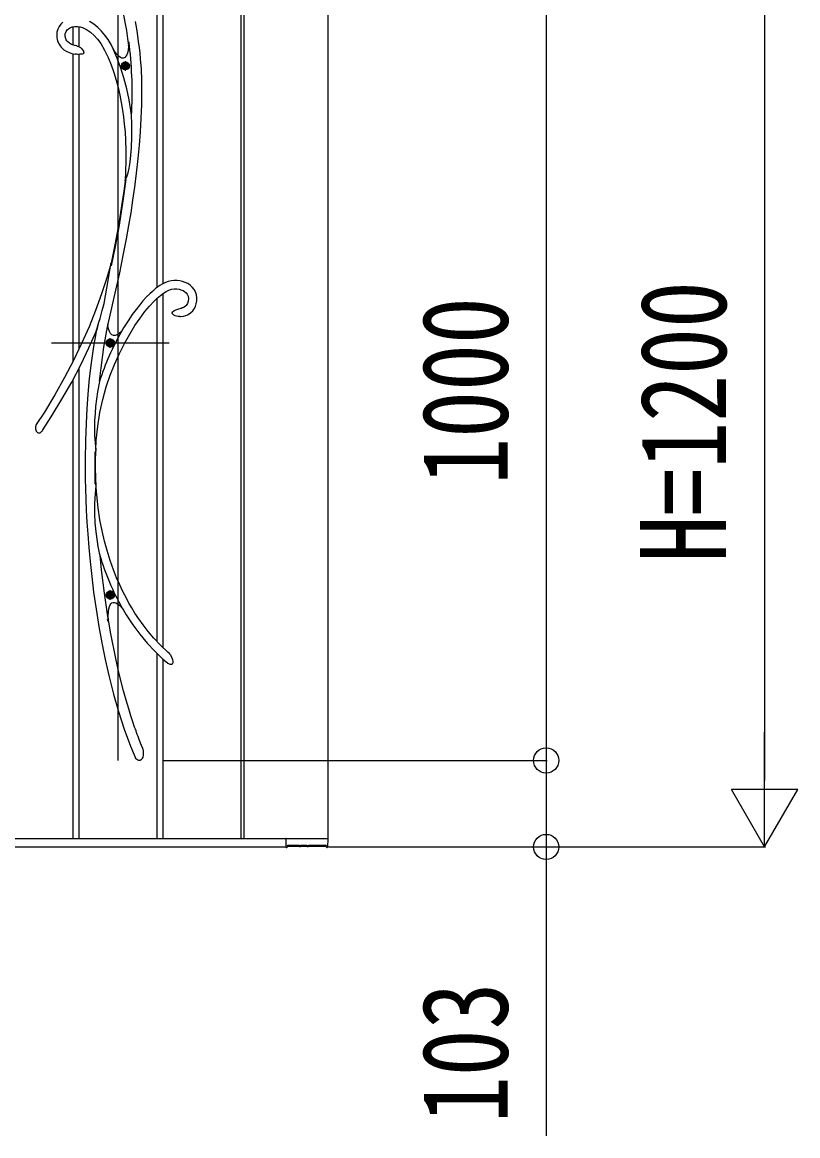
# Model space of a CAD drawing. Units: millimetres, scale not verified. Extents: x -14718 to 14718, y -10395 to 10395.
# Drawn here: x 12639 to 13562, y 6969 to 8294 of the extents above; entities that cross this region are included whole.
import ezdxf
from ezdxf.enums import TextEntityAlignment as Align

# ---------------------------------------------------------------- set-up
doc = ezdxf.new("R2010")
doc.units = ezdxf.units.MM
doc.header["$LTSCALE"] = 30
for name, color, linetype in [('0-3_YKK_13', 4, 'Continuous'), ('0-4_YKK_A1', 4, 'Continuous'), ('0-5_YKK_D', 6, 'Continuous')]:
    doc.layers.add(name, color=color, linetype=linetype)
doc.styles.add('ＭＳ ゴシック', font='')
doc.styles.get('ＭＳ ゴシック').set_extended_font_data('MS Gothic')

msp = doc.modelspace()

# ---------------------------------------------------------------- linework, layer by layer
at = {"layer": '0-3_YKK_13'}
for p, q in [((12752.57, 8415.5), (12752.57, 7415.5)), ((12703.9, 8266.23), (12701.92, 8266.61)), ((12748.67, 8259.63), (12748.53, 8259.95)), ((12766.37, 8266.34), (12765.69, 8270.94)), ((12761.57, 8236.75), (12761.57, 8248.25)), ((12755.82, 8242.5), (12767.32, 8242.5)), ((12762.8, 8242.09), (12763.62, 8242.09)), ((12817.23, 7948.77), (12817.13, 7948.46)), ((12826.24, 7944.07), (12826.25, 7944.07)), ((12743.57, 7906.75), (12743.57, 7918.25)), ((12756.89, 7926.23), (12756.87, 7926.22)), ((12756.89, 7926.23), (12756.98, 7926.32)), ((12813.57, 7912.5), (12673.57, 7912.5)), ((12744.8, 7912.09), (12745.62, 7912.09)), ((12657.49, 7805.41), (12657.28, 7805.55)), ((12737.82, 7612.5), (12749.32, 7612.5)), ((12743.57, 7606.75), (12743.57, 7618.25)), ((12744.8, 7612.09), (12745.62, 7612.09)), ((12740.99, 7581.08), (12740.43, 7583.5)), ((12817.76, 7530.79), (12817.25, 7530.16)), ((12781.91, 7430.53), (12781.91, 7430.53))]:
    msp.add_line(p, q, dxfattribs=at)
for points in [[(12725.89, 8400.23), (12725.91, 8400.18), (12730.88, 8388.66), (12735.31, 8377.99), (12739.24, 8368.07), (12742.72, 8358.84), (12745.81, 8350.22), (12748.54, 8342.15), (12751.79, 8331.85), (12754.52, 8322.35), (12756.82, 8313.54), (12758.76, 8305.33), (12761.02, 8294.48), (12762.82, 8284.49), (12764.26, 8275.23), (12765.41, 8266.77)], [(12687.16, 8294.47), (12684.72, 8292.18), (12682.66, 8289.42), (12681.1, 8286.23), (12680.12, 8282.71), (12679.78, 8278.95), (12679.95, 8276.37), (12680.43, 8273.76), (12681.2, 8271.28), (12682.59, 8268.36), (12683.92, 8266.31), (12685.2, 8264.69), (12686.8, 8263.03), (12688.43, 8261.68), (12690.92, 8260.05), (12694.44, 8258.37), (12699.11, 8256.91), (12701.94, 8256.43)], [(12701.92, 8266.61), (12701.16, 8266.75), (12697.51, 8268.05), (12694.88, 8269.53), (12693.06, 8271.02), (12691.86, 8272.41), (12691.08, 8273.66), (12690.59, 8274.74), (12689.9, 8277.4), (12689.92, 8280.68), (12690.85, 8283.59), (12692.46, 8285.83), (12694.81, 8287.58), (12698, 8288.87), (12701.47, 8289.54), (12704.73, 8289.56), (12707.75, 8289.08), (12710.55, 8288.22), (12715.44, 8285.84), (12719.87, 8282.74), (12724.19, 8278.82), (12728.3, 8274.2), (12732.14, 8268.98), (12736.79, 8261.18), (12740.93, 8252.66), (12744.53, 8243.78), (12747.69, 8234.73), (12750.46, 8225.64), (12752.87, 8216.6), (12754.93, 8207.64), (12756.67, 8198.83), (12758.2, 8189.65), (12759.29, 8181.88), (12760.27, 8173.29), (12761.11, 8163.85), (12761.74, 8153.52), (12762.12, 8142.27), (12762.17, 8130.04), (12761.82, 8116.82), (12761.16, 8105.35)], [(12748.53, 8259.95), (12747.88, 8261.4), (12744.43, 8268.01), (12740.93, 8273.79), (12737.19, 8279.05), (12733.12, 8283.93), (12728.72, 8288.34), (12723.99, 8292.17), (12718.95, 8295.35)], [(12740.77, 7933.05), (12740.83, 7933.39), (12745.32, 7954.49), (12750.05, 7975.28), (12754.74, 7996), (12759.08, 8016.53), (12762.99, 8036.71), (12765.77, 8052.27), (12768.3, 8067.55), (12770.59, 8082.54), (12772.78, 8098.15), (12774.87, 8114.81), (12776.8, 8132.37), (12778.26, 8147.94), (12779.5, 8163.93), (12780.46, 8180.18), (12781.07, 8196.16), (12781.3, 8211.31), (12781.13, 8225.52), (12780.56, 8238.75), (12779.62, 8251.05), (12778.95, 8257.76), (12778.2, 8264.32), (12777.35, 8271.01), (12776.32, 8278.41), (12775.04, 8286.56), (12773.45, 8295.53)], [(12703.88, 8266.14), (12703.82, 8266.16), (12703.83, 8266.16), (12703.96, 8266.12), (12704.77, 8265.88), (12706.5, 8265.19), (12708.17, 8264.22), (12709.46, 8263.16), (12710.6, 8261.8), (12711.49, 8260.13), (12711.8, 8259.13), (12711.9, 8258.57), (12711.93, 8258.26), (12711.92, 8258.05), (12711.9, 8257.85), (12711.86, 8257.65), (12711.73, 8257.34), (12711.19, 8256.92), (12710.1, 8256.57), (12708.66, 8256.36), (12707.13, 8256.26), (12704.64, 8256.25), (12703.26, 8256.28), (12702.5, 8256.31), (12702.04, 8256.33), (12701.92, 8256.34)], [(12746.74, 8262.35), (12747.8, 8260.87), (12748.42, 8260.03), (12748.71, 8259.63), (12748.7, 8259.64)], [(12765.69, 8270.94), (12765.31, 8265.7), (12764.71, 8261.28), (12763.89, 8257.7), (12763.12, 8255.56), (12762.23, 8253.88), (12761.22, 8252.67), (12760.07, 8251.93), (12758.8, 8251.66), (12757.41, 8251.86), (12755.89, 8252.52), (12754.24, 8253.66), (12751.17, 8256.63), (12747.74, 8260.94)], [(12768.77, 8184.01), (12768.06, 8189.19), (12765.9, 8202.25), (12763.19, 8215.22), (12759.86, 8228.14), (12755.87, 8240.9), (12751.49, 8252.57), (12747.74, 8260.94)], [(12765.41, 8266.77), (12765.41, 8266.75), (12765.44, 8267.03), (12765.51, 8267.9), (12765.64, 8269.93), (12765.67, 8270.54)], [(12760.34, 8242.91), (12759.52, 8242.91), (12759.52, 8242.09), (12760.34, 8242.09)], [(12761.98, 8243.73), (12761.98, 8244.55), (12761.16, 8244.55), (12761.16, 8243.73)], [(12761.16, 8241.27), (12761.16, 8240.45), (12761.98, 8240.45), (12761.98, 8241.27)], [(12763.62, 8242.09), (12763.62, 8242.91), (12762.8, 8242.91)], [(12761.2, 8105.35), (12761.2, 8105.36), (12761.41, 8106.07), (12762.2, 8108.04), (12762.86, 8109.67), (12763.57, 8111.55), (12764.68, 8114.96), (12765.64, 8118.65), (12766.85, 8125.1), (12767.68, 8131.65), (12768.72, 8145.05), (12769.19, 8158.1), (12769.24, 8169.84), (12769.12, 8175.7), (12768.9, 8181.48), (12768.77, 8184.01)], [(12761.18, 8105.35), (12759.6, 8093.46), (12757.81, 8081.07), (12755.78, 8068.05), (12753.6, 8054.96), (12751.31, 8042.09), (12748.92, 8029.47), (12744.48, 8007.65), (12744.39, 8007.28)], [(12762.18, 8107.15), (12758.28, 8079.2), (12753.58, 8050.51), (12749.33, 8027.62), (12744.58, 8004.56)], [(12762.18, 8107.15), (12761.72, 8106.49), (12761.38, 8105.76), (12761.21, 8105.32), (12761.2, 8105.35)], [(12744.47, 8007.7), (12739.41, 7990.04), (12733.2, 7970.88), (12726.16, 7951.43), (12718.26, 7931.73), (12709.48, 7911.8), (12699.79, 7891.66), (12689.17, 7871.33), (12677.6, 7850.84), (12665.05, 7830.2), (12655.37, 7815.38)], [(12726.72, 7926.14), (12726.64, 7925.9), (12726.6, 7925.79), (12726.62, 7925.92), (12726.76, 7926.46), (12727.16, 7927.89), (12727.87, 7930.27), (12728.68, 7932.91), (12730.02, 7937.3), (12731.37, 7941.79), (12734.02, 7951.13), (12736.19, 7959.75), (12737.99, 7968.52), (12739.5, 7977.75), (12740.93, 7986.96), (12742.48, 7996.56), (12743.29, 8001.36), (12744.12, 8005.93), (12744.3, 8006.85), (12744.4, 8007.28)], [(12744.4, 8007.28), (12744.44, 8007.47), (12744.5, 8007.7), (12744.53, 8007.77), (12744.55, 8007.66), (12744.55, 8007.17), (12744.53, 8005.93), (12744.58, 8004.56)], [(12826.25, 7944.07), (12827.72, 7944.07), (12830.72, 7944.47), (12833.35, 7945.17), (12835.63, 7946.11), (12837.57, 7947.21), (12839.21, 7948.4), (12841.67, 7950.82), (12843.45, 7953.28), (12844.9, 7956.12), (12845.95, 7959.3), (12846.55, 7962.73), (12846.62, 7966.33), (12846.08, 7969.97), (12844.95, 7973.35), (12843.28, 7976.41), (12841.16, 7979.1), (12838.66, 7981.39), (12835.85, 7983.28), (12832.82, 7984.77), (12829.64, 7985.87), (12826.38, 7986.6), (12823.07, 7986.99), (12819.62, 7987.03), (12816.04, 7986.64), (12812.49, 7985.77), (12809.23, 7984.57), (12805.49, 7982.7), (12802.47, 7980.87), (12800.22, 7979.32), (12798.74, 7978.23), (12797.59, 7977.34), (12796.21, 7976.22), (12793.65, 7974.03), (12790.52, 7971.14), (12786.8, 7967.4), (12782.47, 7962.67), (12778.56, 7958.06), (12774.28, 7952.62), (12769.64, 7946.28)], [(12726.35, 7785.63), (12726.94, 7796.28), (12728.72, 7813.32), (12731.31, 7829.71), (12734.72, 7845.34), (12738.84, 7860.15), (12743.53, 7874.09), (12748.62, 7887.11), (12753.99, 7899.2), (12760.3, 7911.84), (12766.66, 7923.22), (12772.94, 7933.34), (12779.04, 7942.24), (12784.87, 7949.94), (12790.35, 7956.5), (12795.45, 7961.98), (12799.56, 7965.95), (12803.32, 7969.18), (12806.73, 7971.75), (12810.07, 7973.88), (12813.35, 7975.52), (12816.49, 7976.57), (12819.55, 7977.04), (12822.63, 7977.01), (12825.76, 7976.55), (12828.78, 7975.64), (12830.43, 7974.88), (12832.12, 7973.83), (12833.73, 7972.43), (12835.12, 7970.66), (12836.15, 7968.43), (12836.65, 7965.57), (12836.38, 7962.29), (12835.41, 7959.41), (12833.97, 7957.2), (12832.97, 7956.22), (12831.65, 7955.31), (12829.87, 7954.55), (12828.65, 7954.32)], [(12769.64, 7946.28), (12764.66, 7938.94), (12759.39, 7930.53), (12756.91, 7926.2)], [(12826.24, 7944.02), (12826.24, 7944.02), (12826.23, 7944.02), (12826.15, 7944.02), (12825.82, 7944.02), (12824.53, 7944.11), (12822.55, 7944.47), (12820.83, 7945.05), (12819.35, 7945.8), (12818.51, 7946.39), (12817.97, 7946.85), (12817.62, 7947.23), (12817.39, 7947.54), (12817.19, 7947.92), (12817.13, 7948.12), (12817.12, 7948.31), (12817.13, 7948.46)], [(12817.23, 7948.77), (12817.73, 7949.63), (12819.11, 7950.83), (12821.54, 7952.11), (12823.97, 7952.99), (12827.77, 7954.04), (12828.16, 7954.14), (12828.43, 7954.2), (12828.65, 7954.25), (12828.68, 7954.26), (12828.67, 7954.25), (12828.66, 7954.25)], [(12728.81, 7933.3), (12727.88, 7930.09), (12727.43, 7928.55), (12727.01, 7927.1), (12726.77, 7926.3), (12726.72, 7926.14)], [(12730.74, 7867), (12732.53, 7882.8), (12736.01, 7907.44), (12740.43, 7931.96), (12740.71, 7933.35)], [(12756.89, 7926.23), (12754.3, 7923.94), (12751.71, 7922.22), (12749.37, 7921.34), (12747.29, 7921.3), (12745.46, 7922.09), (12743.88, 7923.73), (12742.55, 7926.19), (12741.51, 7929.38), (12740.71, 7933.35)], [(12740.76, 7933.05), (12740.75, 7933.07), (12740.71, 7933.35)], [(12663.16, 7809.08), (12673.36, 7824.72), (12685.98, 7845.47), (12697.62, 7866.08), (12708.32, 7886.55), (12718.11, 7906.85), (12726.71, 7926.31)], [(12726.7, 7926.15), (12723.64, 7908.56), (12720.84, 7889.07), (12718.62, 7870.1), (12716.92, 7851.8), (12715.64, 7834.27), (12714.71, 7817.02), (12713.97, 7795.85), (12713.65, 7773.77), (12713.79, 7750.83), (12714.42, 7727.09), (12715.01, 7713.23), (12715.78, 7699.15), (12716.73, 7684.76), (12717.96, 7669.22), (12719.52, 7652.39), (12721.43, 7634.65), (12723.77, 7615.75), (12726.6, 7595.8), (12729.98, 7574.87), (12733.51, 7555.47), (12737.58, 7535.51), (12742.24, 7515.12), (12747.53, 7494.43), (12753.5, 7473.63), (12760.21, 7452.92), (12767.72, 7432.52), (12773.24, 7419.44)], [(12742.34, 7912.91), (12741.52, 7912.91), (12741.52, 7912.09), (12742.34, 7912.09)], [(12743.98, 7913.73), (12743.98, 7914.55), (12743.16, 7914.55), (12743.16, 7913.73)], [(12743.16, 7911.27), (12743.16, 7910.45), (12743.98, 7910.45), (12743.98, 7911.27)], [(12745.62, 7912.09), (12745.62, 7912.91), (12744.8, 7912.91)], [(12730.74, 7867), (12730.63, 7866.48), (12730.26, 7864.61), (12729.86, 7862.53), (12729.13, 7858.43), (12728.43, 7854.23), (12727.17, 7845.57), (12726.16, 7837.03), (12725.38, 7828.45), (12724.89, 7819.83), (12724.73, 7811.12), (12724.94, 7802.4), (12725.2, 7797.95), (12725.56, 7793.57), (12725.98, 7789.47), (12726.25, 7785.68), (12726.24, 7784.39)], [(12663.77, 7809.81), (12663.77, 7809.81), (12663.7, 7809.71), (12663.45, 7809.36), (12662.94, 7808.65), (12661.87, 7807.29), (12661.36, 7806.71), (12660.52, 7805.93), (12659.58, 7805.31), (12658.89, 7805.09), (12658.39, 7805.07), (12657.96, 7805.17), (12657.49, 7805.41)], [(12725.65, 7744.73), (12725.39, 7766.22), (12725.47, 7782.98)], [(12726.24, 7784.39), (12726.24, 7784.07), (12726.14, 7782.56), (12726.05, 7782.13), (12725.91, 7782.01), (12725.76, 7782.2), (12725.47, 7782.98)], [(12726.45, 7744.48), (12726.15, 7771.44), (12726.35, 7784.38)], [(12726.41, 7744.48), (12726.43, 7744.23), (12726.42, 7742.64), (12726.1, 7738.24), (12725.62, 7733.34), (12725.15, 7727.55), (12724.84, 7721.62), (12724.72, 7715.5), (12724.76, 7709.35), (12725.23, 7698.53), (12726.28, 7687.69), (12727.91, 7676.13), (12728.9, 7670.36), (12729.99, 7664.72), (12730.51, 7662.29), (12731.03, 7659.96), (12732.8, 7642.47), (12736.19, 7614.58), (12740.25, 7587.07), (12740.95, 7582.75)], [(12725.65, 7744.73), (12725.97, 7746.05), (12726.1, 7746.39), (12726.21, 7746.48), (12726.28, 7746.28), (12726.35, 7745.73), (12726.41, 7744.48)], [(12814.3, 7542.42), (12812.05, 7544.34), (12803.29, 7552.75), (12795.54, 7561.05), (12788.7, 7569.12), (12782.71, 7576.85), (12777.49, 7584.17), (12772.98, 7590.98), (12769.11, 7597.23), (12765.83, 7602.86), (12763.09, 7607.82), (12760.72, 7612.33), (12758.14, 7617.47), (12754.76, 7624.65), (12751.13, 7632.99), (12747.34, 7642.54), (12743.49, 7653.37), (12739.69, 7665.53), (12736.65, 7676.72), (12733.81, 7688.9), (12731.25, 7702.11), (12729.07, 7716.35), (12727.37, 7731.64), (12726.43, 7745.4)], [(12742.34, 7612.91), (12741.52, 7612.91), (12741.52, 7612.09), (12742.34, 7612.09)], [(12743.98, 7613.73), (12743.98, 7614.55), (12743.16, 7614.55), (12743.16, 7613.73)], [(12743.16, 7611.27), (12743.16, 7610.45), (12743.98, 7610.45), (12743.98, 7611.27)], [(12745.62, 7612.09), (12745.62, 7612.91), (12744.8, 7612.91)], [(12740.95, 7582.75), (12740.98, 7587.98), (12741.27, 7592.45), (12741.83, 7596.17), (12742.49, 7598.67), (12743.33, 7600.67), (12744.34, 7602.15), (12745.54, 7603.12), (12746.91, 7603.59), (12748.47, 7603.54), (12750.2, 7602.99), (12752.12, 7601.92), (12754.83, 7599.82), (12757.83, 7596.89)], [(12759.88, 7594.6), (12759.06, 7595.54), (12758.32, 7596.36), (12757.75, 7596.97), (12757.56, 7597.17), (12757.61, 7597.12), (12757.66, 7597.07)], [(12757.73, 7597.11), (12762.41, 7589.06), (12770.28, 7577.06), (12778.61, 7565.8), (12787.34, 7555.28), (12796.44, 7545.51), (12805.9, 7536.48), (12812.14, 7531.17)], [(12781.91, 7430.53), (12781.86, 7430.65), (12779.73, 7435.93), (12778.01, 7440.36), (12776.66, 7443.9), (12775.7, 7446.51), (12774.94, 7448.58), (12774.2, 7450.64), (12773.41, 7452.86), (12772.58, 7455.23), (12770.42, 7461.54), (12768.05, 7468.8), (12765.47, 7477.05), (12762.51, 7487.06), (12759.38, 7498.32), (12756.13, 7510.84), (12752.99, 7523.83), (12750.04, 7536.93), (12744.17, 7566.42), (12741.04, 7585.09)], [(12817.25, 7530.16), (12817.04, 7530.01), (12816.75, 7529.85), (12816.22, 7529.7), (12814.9, 7529.78), (12813.23, 7530.43), (12812.09, 7531.11)], [(12814.25, 7542.36), (12814.25, 7542.37), (12814.44, 7542.1), (12815.17, 7541.04), (12816.6, 7538.52), (12817.74, 7535.6), (12818.17, 7533.22), (12818.05, 7531.56), (12817.76, 7530.79)], [(12781.92, 7430.5), (12781.99, 7430.2), (12782.21, 7429.08), (12782.55, 7426.74), (12782.71, 7424.08), (12782.62, 7421.66), (12782.15, 7419.22), (12781.71, 7418.01), (12781.03, 7416.9), (12780.17, 7416.09), (12779.04, 7415.59), (12778.56, 7415.51), (12778.22, 7415.5), (12777.95, 7415.52), (12777.53, 7415.58), (12776.44, 7415.98), (12775.36, 7416.7), (12774.5, 7417.54), (12773.66, 7418.59), (12773.13, 7419.4)]]:
    msp.add_lwpolyline(points, dxfattribs=at)
msp.add_lwpolyline([(12701.92, 8266.56), (12701.94, 8266.56), (12701.95, 8266.55), (12701.95, 8266.55), (12701.95, 8266.55)], close=True, dxfattribs=at)
for centre, radius in [((12761.57, 8242.5), 4.81), ((12761.57, 8242.5), 4.5), ((12761.57, 8242.5), 4.5), ((12761.57, 8242.5), 3.75), ((12761.57, 8242.5), 2.5), ((12743.57, 7912.5), 4.81), ((12743.57, 7912.5), 4.5), ((12743.57, 7912.5), 4.5), ((12743.57, 7912.5), 3.75), ((12743.57, 7912.5), 2.5), ((12743.57, 7612.5), 4.81), ((12743.57, 7612.5), 4.5), ((12743.57, 7612.5), 4.5), ((12743.57, 7612.5), 3.75), ((12743.57, 7612.5), 2.5)]:
    msp.add_circle(centre, radius, dxfattribs=at)
for centre, radius, start, end in [((12315.13, 8212.01), 454.5, 356.46811, 6.86552), ((12760.34, 8243.73), 0.82, 270, 0), ((12760.34, 8241.27), 0.82, 0, 90), ((12762.8, 8243.73), 0.82, 180, 270), ((12762.8, 8241.27), 0.82, 90, 180), ((12799.48, 7942.59), 59.5, 187.0266, 189.00095), ((13024.32, 7772.77), 308.33, 150.15098, 162.20462), ((12729.48, 7954.17), 39.14, 314.6248, 315.66428), ((12742.34, 7913.73), 0.82, 270, 0), ((12742.34, 7911.27), 0.82, 0, 90), ((12744.8, 7913.73), 0.82, 180, 270), ((12744.8, 7911.27), 0.82, 90, 180), ((12661.89, 7811.49), 7.52, 148.54791, 232.1717), ((13019.94, 7745.48), 301.3, 196.48885, 209.54729), ((12742.34, 7613.73), 0.82, 270, 0), ((12742.34, 7611.27), 0.82, 0, 90), ((12744.8, 7613.73), 0.82, 180, 270), ((12744.8, 7611.27), 0.82, 90, 180), ((12858.99, 7584.92), 118.06, 179.92321, 181.86392)]:
    msp.add_arc(centre, radius, start, end, dxfattribs=at)
at = {"layer": '0-4_YKK_A1'}
for p, q in [((12799.07, 8502.5), (12799.07, 7978.47)), ((12806.07, 8502.5), (12806.07, 7983)), ((12899.07, 8502.5), (12899.07, 7322.5)), ((12902.57, 8502.5), (12902.57, 7322.5)), ((13002.57, 8502.5), (13002.57, 7322.5)), ((12699.07, 8289.07), (12699.07, 8267.5)), ((12706.07, 8289.34), (12706.07, 8265.36)), ((12699.07, 8256.93), (12699.07, 7890.28)), ((12706.07, 8256.26), (12706.07, 7904.72)), ((12806.07, 7971.25), (12806.07, 7550.09)), ((12799.07, 7965.47), (12799.07, 7557.27)), ((12706.07, 7882.24), (12706.07, 7322.5)), ((12699.07, 7868.85), (12699.07, 7322.5)), ((12799.07, 7543), (12799.07, 7322.5)), ((12806.07, 7536.33), (12806.07, 7322.5)), ((12002.57, 7322.5), (13002.57, 7322.5)), ((12952.57, 7322.5), (12952.57, 7312.5)), ((12952.57, 7322.2), (12952.57, 7312.52)), ((12952.87, 7322.5), (13002.54, 7322.5)), ((13002.46, 7312.47), (13003.04, 7321.97)), ((12052.57, 7312.5), (12952.57, 7312.5)), ((12953.07, 7312.02), (12953.89, 7312.02)), ((12954.43, 7314.31), (12954.39, 7312.51)), ((13000.7, 7313), (12954.4, 7313)), ((12954.74, 7314.6), (12968.36, 7314.6)), ((12958.47, 7314.6), (12958.45, 7313.49)), ((12968.69, 7313.49), (12968.68, 7314.31)), ((12970.43, 7314.31), (12970.41, 7313.49)), ((12970.74, 7314.6), (12977.4, 7314.6)), ((12977.73, 7313.49), (12977.71, 7314.31)), ((12979.46, 7314.31), (12979.45, 7313.49)), ((12979.77, 7314.6), (13000.36, 7314.6)), ((13000.71, 7312.49), (13000.68, 7314.31)), ((13001.21, 7312), (13001.96, 7312))]:
    msp.add_line(p, q, dxfattribs=at)
for points in [[(12954.43, 7314.31), (12954.43, 7314.35), (12954.44, 7314.4), (12954.47, 7314.45), (12954.5, 7314.49), (12954.55, 7314.54), (12954.62, 7314.58), (12954.74, 7314.6)], [(12968.36, 7314.6), (12968.5, 7314.57), (12968.57, 7314.52), (12968.62, 7314.47), (12968.65, 7314.41), (12968.67, 7314.36), (12968.68, 7314.31)], [(12970.43, 7314.31), (12970.43, 7314.35), (12970.44, 7314.4), (12970.47, 7314.45), (12970.5, 7314.49), (12970.55, 7314.54), (12970.62, 7314.58), (12970.74, 7314.6)], [(12977.4, 7314.6), (12977.53, 7314.57), (12977.61, 7314.52), (12977.66, 7314.47), (12977.69, 7314.41), (12977.7, 7314.36), (12977.71, 7314.31)], [(12979.46, 7314.31), (12979.47, 7314.35), (12979.48, 7314.4), (12979.5, 7314.45), (12979.53, 7314.49), (12979.58, 7314.54), (12979.66, 7314.58), (12979.77, 7314.6)], [(13000.36, 7314.6), (13000.5, 7314.57), (13000.57, 7314.52), (13000.62, 7314.47), (13000.65, 7314.41), (13000.67, 7314.36), (13000.68, 7314.31)]]:
    msp.add_lwpolyline(points, dxfattribs=at)
for centre, radius, start, end in [((12952.87, 7322.2), 0.3, 90, 180), ((13002.54, 7322), 0.5, 356.5, 90), ((12953.07, 7312.52), 0.5, 180, 270), ((12953.89, 7312.52), 0.5, 269.99848, 358.9986), ((12957.95, 7313.5), 0.5, 270, 359), ((12969.19, 7313.5), 0.5, 181, 270), ((12969.91, 7313.5), 0.5, 270, 359), ((12978.23, 7313.5), 0.5, 181, 270), ((12978.95, 7313.5), 0.5, 270, 359), ((13001.21, 7312.5), 0.5, 181, 270.81029), ((13001.96, 7312.5), 0.5, 270.78919, 356.5)]:
    msp.add_arc(centre, radius, start, end, dxfattribs=at)
at = {"layer": '0-5_YKK_D'}
for p, q in [((13522.57, 8433.5), (13522.57, 7391.5)), ((13262.57, 8415.5), (13262.57, 7415.5)), ((13522.57, 7312.5), (13522.57, 7449.33)), ((12807.07, 7415.5), (13263.57, 7415.5)), ((12807.07, 7415.5), (13263.57, 7415.5)), ((13522.57, 7312.5), (13483.07, 7380.92)), ((13562.07, 7380.92), (13483.07, 7380.92)), ((13522.57, 7312.5), (13562.07, 7380.92)), ((13003.57, 7312.5), (13263.57, 7312.5)), ((13004.57, 7312.5), (13523.57, 7312.5))]:
    msp.add_line(p, q, dxfattribs=at)
msp.add_lwpolyline([(13262.57, 7415.5), (13262.57, 7312.5), (13262.57, 6968.63)], dxfattribs=at)
for centre in [(13262.57, 7415.5), (13262.57, 7415.5), (13262.57, 7312.5)]:
    msp.add_circle(centre, 15, dxfattribs=at)

# ---------------------------------------------------------------- texts
at = {"layer": '0-5_YKK_D', "style": 'ＭＳ ゴシック', "width": 0.8}
for s, p in [('H=1200', (13507.57, 7651.17)), ('1000', (13247.57, 7743.77)), ('103', (13247.57, 6983.63))]:
    msp.add_text(s, height=102.6, rotation=90, dxfattribs=at).set_placement(p, align=Align.BOTTOM_LEFT)

doc.saveas('drawing.dxf')
